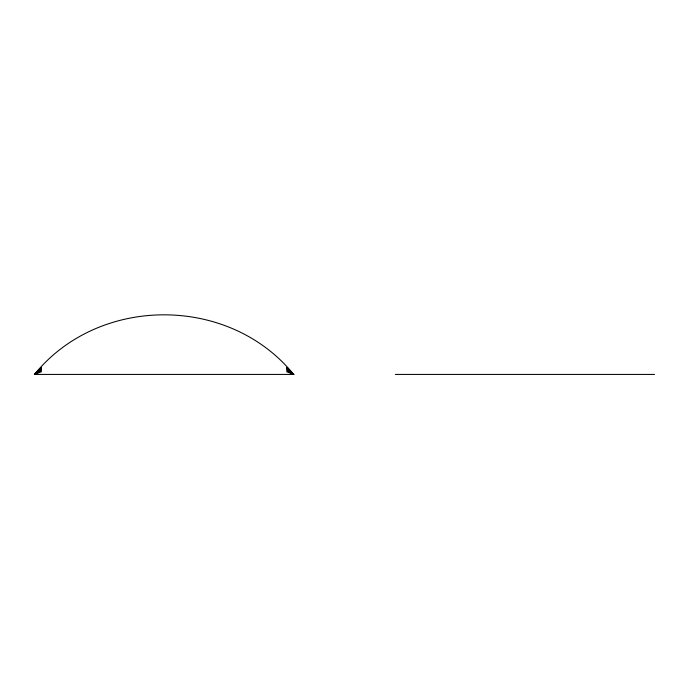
<?xml version="1.0" encoding="UTF-8"?>
<svg xmlns="http://www.w3.org/2000/svg" width="689" height="689" viewBox="0 0 689 689"><rect width="100%" height="100%" fill="white"/><g stroke="black" fill="none" stroke-linecap="round" stroke-linejoin="round"><path stroke-width="1.03" d="M41.512 371.716L34.45 374.428C98.915 294.961 229.222 294.961 293.686 374.428L34.45 374.428L41.159 367.452M41.443 370.596L34.45 374.428L41.168 367.538M41.374 369.674L34.45 374.428L41.194 367.728M41.314 368.968L34.45 374.428L41.219 368.012M34.45 374.428L41.262 368.426M395.314 374.428L654.55 374.428M286.624 371.716L293.686 374.428L286.977 367.452M286.693 370.596L293.686 374.428L286.968 367.538M286.762 369.674L293.686 374.428L286.943 367.728M286.813 368.968L293.686 374.428L286.908 368.012M286.865 368.426L293.686 374.428"/></g></svg>
